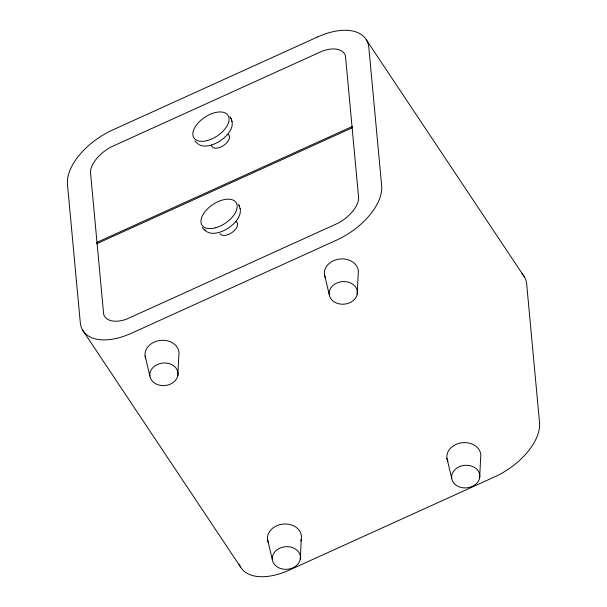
<?xml version="1.0" encoding="UTF-8"?>
<svg xmlns="http://www.w3.org/2000/svg" width="607" height="607" viewBox="0 0 607 607"><rect width="100%" height="100%" fill="white"/><g stroke="black" fill="none" stroke-linecap="round" stroke-linejoin="round"><path stroke-width="0.91" d="M177.828 375.612A14.12 11.305 -5.3 0 0 158.859 363.897A14.12 11.305 -5.3 0 0 155.035 383.389A14.12 11.305 -5.3 0 0 177.828 375.612L178.822 355.558A17.034 13.642 -5.3 0 0 160.802 340.39A17.034 13.642 -5.3 0 0 145.771 358.562M300.283 559.313A14.12 11.305 -5.3 0 0 281.314 547.59A14.12 11.305 -5.3 0 0 277.49 567.09A14.12 11.305 -5.3 0 0 300.283 559.313L301.277 539.259M357.189 294.213A14.12 11.305 -5.3 0 0 338.22 282.49A14.12 11.305 -5.3 0 0 334.389 301.983A14.12 11.305 -5.3 0 0 357.189 294.213L358.183 274.159A17.034 13.642 -5.3 0 0 339.609 259.045A17.034 13.642 -5.3 0 0 325.496 277.991M479.644 477.906A14.12 11.305 -5.3 0 0 460.675 466.191A14.12 11.305 -5.3 0 0 456.843 485.683A14.12 11.305 -5.3 0 0 479.644 477.906L480.638 457.853A17.034 13.642 -5.3 0 0 462.064 442.738A17.034 13.642 -5.3 0 0 447.951 461.684M352.288 126.476L96.718 242.466L97.689 243.923M96.832 243.688L352.401 127.698M198.178 144.231L194.87 141.052M205.485 230.888L202.958 228.293M229.901 116.582L231.206 118.797M238.354 204.21L239.302 206.046M366.416 39.918L524.296 276.754M82.704 330.246L240.584 567.082M202.381 227.428L202.647 227.875M240.091 208.55L240.326 209.498M231.055 118.312L232.147 121.779M239.143 205.553L240.243 209.02M446.919 458.255L451.699 478.233M324.464 274.554L329.244 294.539M267.558 539.653L272.346 559.639M145.103 355.96L149.883 375.945M239.226 564.229A54.516 29.971 -33.7 0 0 289.395 570.049L494.333 477.034A54.516 29.971 -33.7 0 0 539.54 422.631L526.717 284.425A54.516 29.971 -33.7 0 0 521.891 273.643M268.59 543.09A17.034 13.642 -5.3 0 1 283.81 524.038A17.034 13.642 -5.3 0 1 300.784 541.019M240.319 210.417A20.448 11.237 -33.7 0 1 228.004 228.278A20.448 11.237 -33.7 0 1 207.139 231.828M206.517 231.373A20.448 11.237 -33.7 0 1 205.06 229.704M236.1 221.494A10.22 5.622 -33.7 0 1 232.534 232.155A10.22 5.622 -33.7 0 1 219.962 233.634M231.654 120.945A20.448 11.237 -33.7 0 1 232.109 122.394M232.223 123.168A20.448 11.237 -33.7 0 1 219.916 141.029A20.448 11.237 -33.7 0 1 199.05 144.58M228.004 134.246A10.22 5.622 -33.7 0 1 223.346 145.68A10.22 5.622 -33.7 0 1 211.418 144.952M90.428 171.629L103.66 314.282A28.567 15.706 -33.7 0 0 126.772 319.085L338.304 223.073A28.567 15.706 -33.7 0 0 358.699 198.535L345.459 55.882A28.567 15.706 -33.7 0 0 322.347 51.079L110.815 147.091A28.567 15.706 -33.7 0 0 90.428 171.629M317.605 36.951L112.667 129.966A54.516 29.971 -33.7 0 0 67.46 184.369L80.283 322.575A54.516 29.971 -33.7 0 0 131.522 333.213L336.453 240.197A54.516 29.971 -33.7 0 0 381.659 185.795L368.836 47.589A54.516 29.971 -33.7 0 0 317.605 36.951M215.493 227.784A20.448 11.237 -33.7 0 0 236.252 202.799A20.448 11.237 -33.7 0 0 205.492 211.061A20.448 11.237 -33.7 0 0 215.493 227.784M207.397 140.543A20.448 11.237 -33.7 0 0 228.156 115.558A20.448 11.237 -33.7 0 0 197.396 123.82A20.448 11.237 -33.7 0 0 207.397 140.543"/></g></svg>
